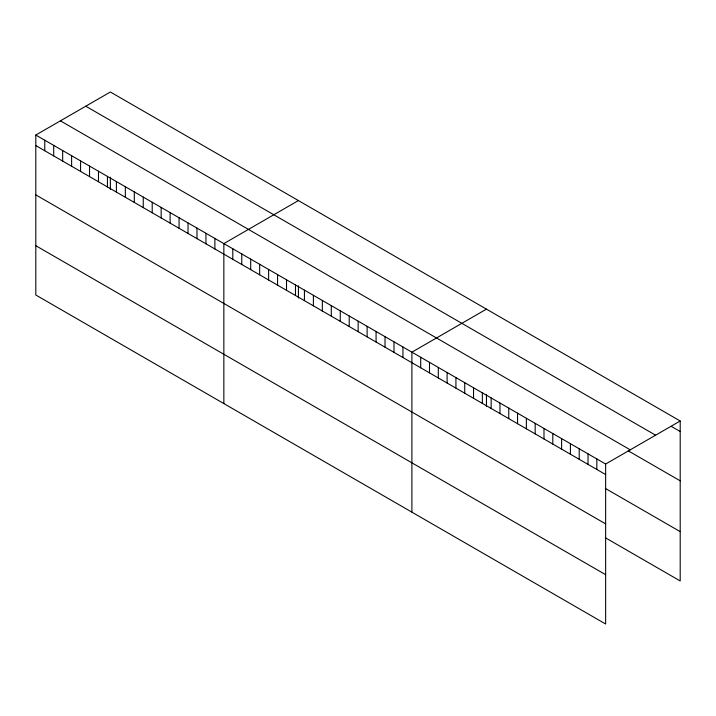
<?xml version="1.0" encoding="UTF-8"?>
<svg xmlns="http://www.w3.org/2000/svg" width="716" height="716" viewBox="0 0 716 716"><rect width="100%" height="100%" fill="white"/><g stroke="black" fill="none" stroke-linecap="round" stroke-linejoin="round"><path stroke-width="1.07" d="M35.8 135.047L605.638 464.031L605.638 624.003L35.8 295.01L35.8 135.047L110.362 91.997L680.2 420.99L680.2 580.953L605.342 537.743M298.411 200.561L223.848 243.61L223.848 403.582M486.459 309.133L411.897 352.174L411.897 512.146M605.638 464.031L680.2 420.99M671.393 426.423L680.2 431.506M85.759 106.201L655.596 435.194M60.404 120.834L630.241 449.827M628.245 450.829L680.2 480.83M35.8 145.563L605.638 474.556M605.342 488.419L680.2 531.639M35.8 194.886L605.638 523.879M35.8 245.695L605.638 574.688M596.831 458.947L596.831 469.472M588.024 453.863L588.024 464.389M579.217 448.78L579.217 459.305M570.41 443.696L570.41 454.221M561.604 438.613L561.604 449.138M552.797 433.529L552.797 444.054M543.99 428.445L543.99 438.971M535.183 423.362L535.183 433.878M526.376 418.278L526.376 428.795M517.57 413.195L517.57 423.711M508.763 408.102L508.763 418.627M499.956 403.019L499.956 413.544M491.149 397.935L491.149 408.46M486.459 394.373L486.459 406.572M482.342 392.851L482.342 403.377M473.536 387.768L473.536 398.293M464.729 382.684L464.729 393.209M455.922 377.601L455.922 388.126M447.115 372.517L447.115 383.033M438.308 367.433L438.308 377.95M429.502 362.35L429.502 372.866M420.704 357.266L420.704 367.782M402.938 347.009L402.938 357.526M393.988 341.836L393.988 352.361M385.029 336.672L385.029 347.188M376.07 331.499L376.07 342.024M367.12 326.326L367.12 336.851M358.161 321.162L358.161 331.678M349.211 315.989L349.211 326.514M340.252 310.816L340.252 321.341M331.302 305.651L331.302 316.168M322.343 300.478L322.343 311.004M313.393 295.305L313.393 305.83M304.434 290.141L304.434 300.657M298.411 285.809L298.411 297.999M295.484 284.968L295.484 295.493M286.525 279.795L286.525 290.32M277.575 274.631L277.575 285.156M268.616 269.458L268.616 279.983M259.666 264.293L259.666 274.81M250.707 259.12L250.707 269.646M241.757 253.947L241.757 264.473M232.798 248.783L232.798 259.299M214.889 238.437L214.889 248.962M205.94 233.273L205.94 243.789M196.981 228.1L196.981 238.625M188.031 222.927L188.031 233.452M179.072 217.762L179.072 228.279M170.122 212.589L170.122 223.115M161.163 207.416L161.163 217.941M152.213 202.252L152.213 212.777M143.254 197.079L143.254 207.604M134.304 191.915L134.304 202.431M125.345 186.742L125.345 197.267M116.395 181.569L116.395 192.094M110.362 177.237L110.362 189.436M107.436 176.404L107.436 186.921M98.486 171.231L98.486 181.757M89.527 166.058L89.527 176.584M80.577 160.894L80.577 171.41M71.618 155.721L71.618 166.246M62.668 150.548L62.668 161.073M53.709 145.384L53.709 155.9M44.759 140.211L44.759 150.736"/></g></svg>
